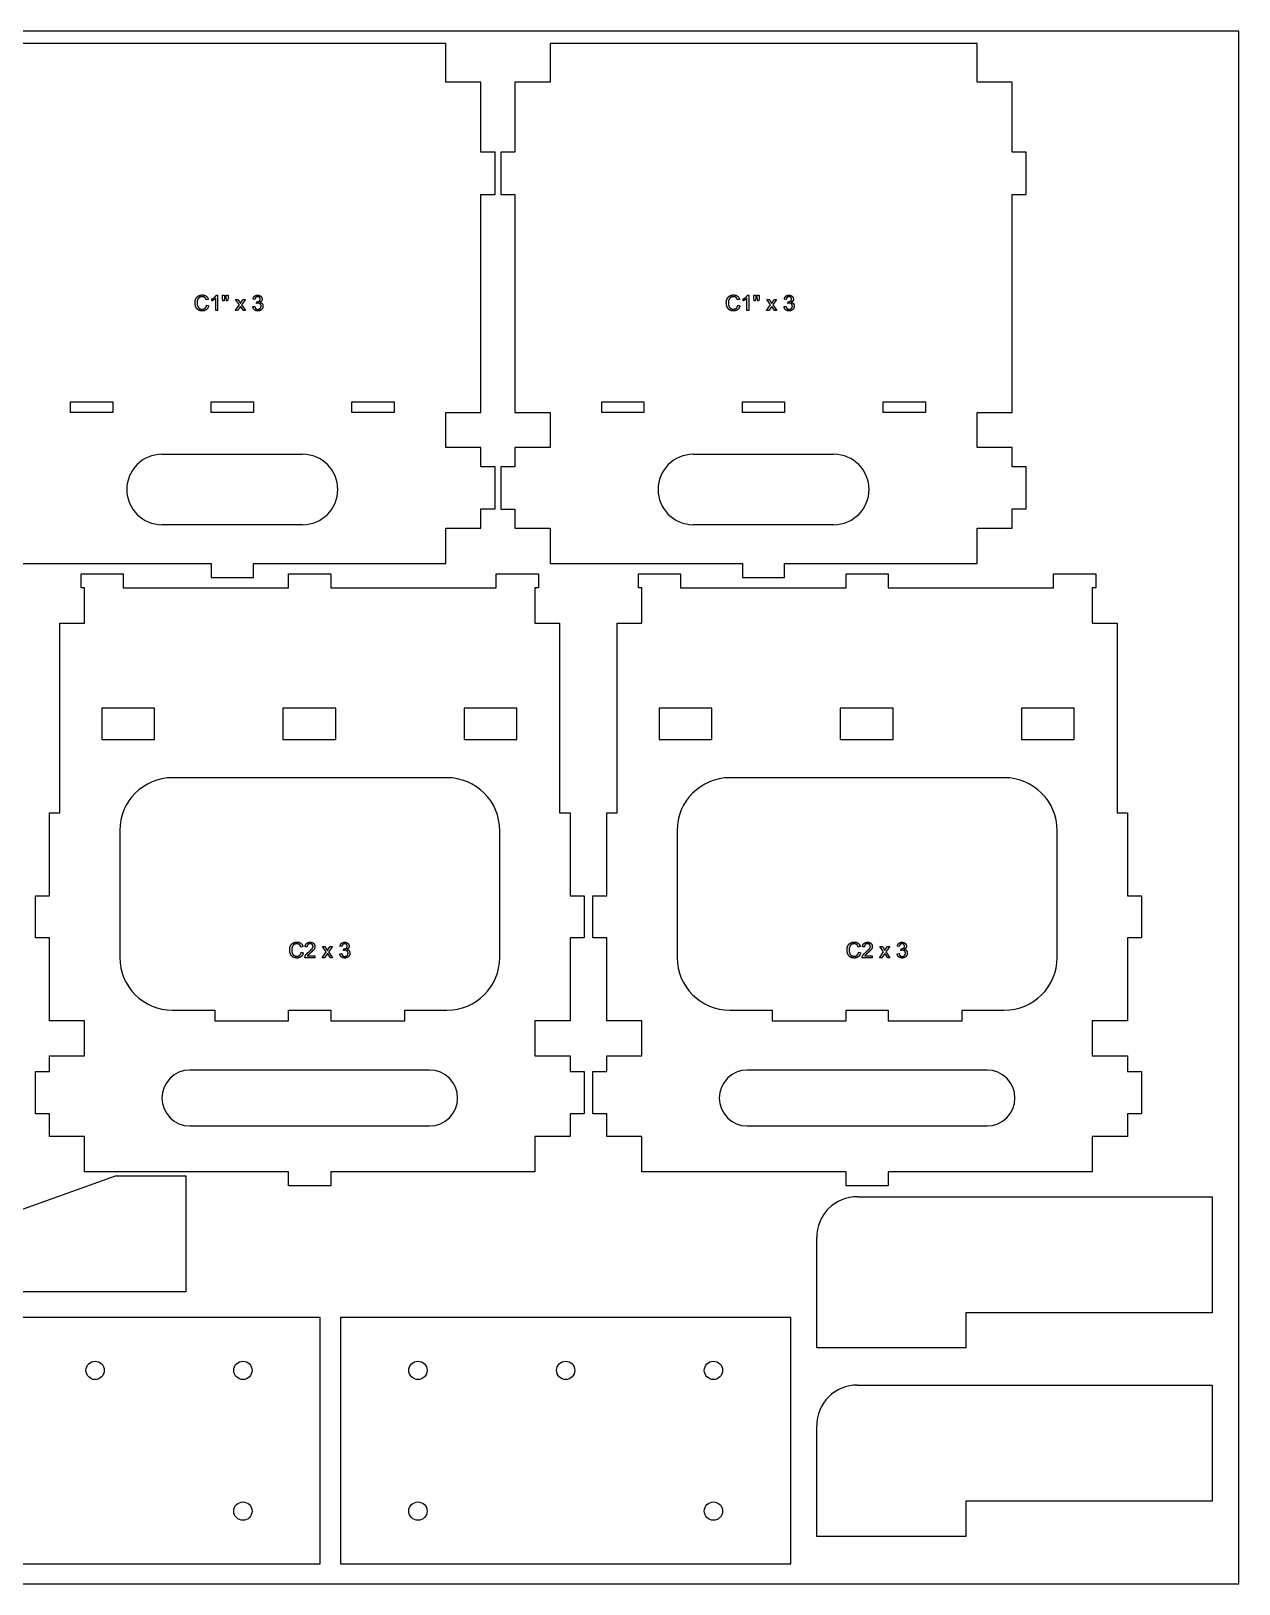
# Model space of a CAD drawing. Header units: millimetres. Extents: x -1421 to 1426, y -1337 to 584.
# Drawn here: x -987 to -521, y -671 to -71 of the extents above; entities that cross this region are included whole.
import ezdxf

# ---------------------------------------------------------------- set-up
doc = ezdxf.new("R2010")
doc.units = ezdxf.units.MM
doc.header["$MEASUREMENT"] = 0
doc.layers.add('Predeterminada', color=18, linetype='Continuous', true_color=0x000000)

msp = doc.modelspace()

# ---------------------------------------------------------------- linework, layer by layer
at = {"layer": 'Predeterminada'}
for p, q in [((-827.087, -75.649), (-992.045, -75.649)), ((-827.087, -90.6), (-827.087, -75.649)), ((-621.837, -75.649), (-786.795, -75.649)), ((-786.795, -75.649), (-786.795, -90.6)), ((-621.837, -90.6), (-621.837, -75.649)), ((-813.496, -90.6), (-827.087, -90.6)), ((-813.496, -117.717), (-813.496, -90.6)), ((-786.795, -90.6), (-800.386, -90.6)), ((-800.386, -90.6), (-800.386, -117.717)), ((-608.245, -90.6), (-621.837, -90.6)), ((-608.245, -117.717), (-608.245, -90.6)), ((-808.059, -117.717), (-813.496, -117.717)), ((-808.059, -134.027), (-808.059, -117.717)), ((-800.386, -117.717), (-805.823, -117.717)), ((-805.823, -117.717), (-805.823, -134.027)), ((-602.809, -117.717), (-608.245, -117.717)), ((-602.809, -134.027), (-602.809, -117.717)), ((-813.496, -218.246), (-813.496, -134.027)), ((-813.496, -134.027), (-808.059, -134.027)), ((-805.823, -134.027), (-800.386, -134.027)), ((-800.386, -134.027), (-800.386, -218.163)), ((-608.245, -218.246), (-608.245, -134.027)), ((-608.245, -134.027), (-602.809, -134.027)), ((-915.713, -172.9), (-915.247, -172.9)), ((-915.247, -172.9), (-915.247, -178.9)), ((-913.368, -173.922), (-913.368, -172.936)), ((-913.368, -172.936), (-912.573, -172.936)), ((-913.174, -175.068), (-913.368, -173.922)), ((-912.573, -173.922), (-912.747, -175.068)), ((-912.573, -172.936), (-912.573, -173.922)), ((-911.994, -173.922), (-911.994, -172.936)), ((-911.994, -172.936), (-911.199, -172.936)), ((-911.804, -175.068), (-911.994, -173.922)), ((-911.199, -173.922), (-911.386, -175.068)), ((-911.199, -172.936), (-911.199, -173.922)), ((-710.463, -172.9), (-709.997, -172.9)), ((-709.997, -172.9), (-709.997, -178.9)), ((-708.118, -173.922), (-708.118, -172.936)), ((-708.118, -172.936), (-707.322, -172.936)), ((-707.924, -175.068), (-708.118, -173.922)), ((-707.322, -173.922), (-707.497, -175.068)), ((-707.322, -172.936), (-707.322, -173.922)), ((-706.744, -173.922), (-706.744, -172.936)), ((-706.744, -172.936), (-705.949, -172.936)), ((-706.554, -175.068), (-706.744, -173.922)), ((-705.949, -173.922), (-706.135, -175.068)), ((-705.949, -172.936), (-705.949, -173.922)), ((-918.826, -174.573), (-919.621, -174.756)), ((-919.476, -176.807), (-918.681, -177.006)), ((-917.452, -175.109), (-917.452, -174.4)), ((-915.97, -178.9), (-915.97, -174.224)), ((-915.247, -178.9), (-915.97, -178.9)), ((-912.747, -175.068), (-913.174, -175.068)), ((-911.386, -175.068), (-911.804, -175.068)), ((-908.416, -178.9), (-906.844, -176.655)), ((-907.542, -178.9), (-908.416, -178.9)), ((-906.844, -176.655), (-908.308, -174.562)), ((-908.308, -174.562), (-907.437, -174.562)), ((-906.385, -177.247), (-907.542, -178.9)), ((-907.437, -174.562), (-906.708, -175.606)), ((-906.158, -177.573), (-906.385, -177.247)), ((-905.275, -178.9), (-906.158, -177.573)), ((-906.098, -175.588), (-905.38, -174.562)), ((-904.506, -174.562), (-905.972, -176.657)), ((-905.972, -176.657), (-904.404, -178.9)), ((-905.38, -174.562), (-904.506, -174.562)), ((-904.404, -178.9), (-905.275, -178.9)), ((-901.621, -177.345), (-900.898, -177.237)), ((-900.826, -174.562), (-901.549, -174.454)), ((-900.168, -176.08), (-900.084, -175.43)), ((-713.575, -174.573), (-714.371, -174.756)), ((-714.226, -176.807), (-713.431, -177.006)), ((-712.202, -175.109), (-712.202, -174.4)), ((-710.72, -178.9), (-710.72, -174.224)), ((-709.997, -178.9), (-710.72, -178.9)), ((-707.497, -175.068), (-707.924, -175.068)), ((-706.135, -175.068), (-706.554, -175.068)), ((-703.166, -178.9), (-701.594, -176.655)), ((-702.292, -178.9), (-703.166, -178.9)), ((-701.594, -176.655), (-703.057, -174.562)), ((-703.057, -174.562), (-702.187, -174.562)), ((-701.135, -177.247), (-702.292, -178.9)), ((-702.187, -174.562), (-701.457, -175.606)), ((-700.907, -177.573), (-701.135, -177.247)), ((-700.025, -178.9), (-700.907, -177.573)), ((-700.847, -175.588), (-700.13, -174.562)), ((-699.255, -174.562), (-700.722, -176.657)), ((-700.722, -176.657), (-699.154, -178.9)), ((-700.13, -174.562), (-699.255, -174.562)), ((-699.154, -178.9), (-700.025, -178.9)), ((-696.371, -177.345), (-695.648, -177.237)), ((-695.575, -174.562), (-696.298, -174.454)), ((-694.918, -176.08), (-694.834, -175.43)), ((-972.088, -214.169), (-955.778, -214.169)), ((-972.088, -218.246), (-972.088, -214.169)), ((-955.778, -214.169), (-955.778, -218.246)), ((-917.721, -214.169), (-901.411, -214.169)), ((-917.721, -218.246), (-917.721, -214.169)), ((-901.411, -214.169), (-901.411, -218.246)), ((-863.355, -214.169), (-847.045, -214.169)), ((-863.355, -218.246), (-863.355, -214.169)), ((-847.045, -214.169), (-847.045, -218.246)), ((-766.837, -214.169), (-750.527, -214.169)), ((-766.837, -218.246), (-766.837, -214.169)), ((-750.527, -214.169), (-750.527, -218.246)), ((-712.471, -214.169), (-696.161, -214.169)), ((-712.471, -218.246), (-712.471, -214.169)), ((-696.161, -214.169), (-696.161, -218.246)), ((-658.104, -214.169), (-641.794, -214.169)), ((-658.104, -218.246), (-658.104, -214.169)), ((-641.794, -214.169), (-641.794, -218.246)), ((-955.778, -218.246), (-972.088, -218.246)), ((-901.411, -218.246), (-917.721, -218.246)), ((-847.045, -218.246), (-863.355, -218.246)), ((-827.087, -231.838), (-827.087, -218.246)), ((-827.087, -218.246), (-813.496, -218.246)), ((-800.386, -218.163), (-800.386, -218.246)), ((-800.386, -218.246), (-786.795, -218.246)), ((-786.795, -218.246), (-786.795, -231.838)), ((-750.527, -218.246), (-766.837, -218.246)), ((-696.161, -218.246), (-712.471, -218.246)), ((-641.794, -218.246), (-658.104, -218.246)), ((-621.837, -231.838), (-621.837, -218.246)), ((-621.837, -218.246), (-608.245, -218.246)), ((-813.496, -231.838), (-827.087, -231.838)), ((-813.496, -239.239), (-813.496, -231.838)), ((-786.795, -231.838), (-800.386, -231.838)), ((-800.386, -231.838), (-800.386, -239.239)), ((-608.245, -231.838), (-621.837, -231.838)), ((-608.245, -239.239), (-608.245, -231.838)), ((-936.749, -234.407), (-882.383, -234.407)), ((-808.059, -239.239), (-813.496, -239.239)), ((-808.059, -255.507), (-808.059, -239.239)), ((-800.386, -239.239), (-805.823, -239.239)), ((-805.823, -239.239), (-805.823, -255.549)), ((-731.499, -234.407), (-677.133, -234.407)), ((-602.809, -239.239), (-608.245, -239.239)), ((-602.809, -255.507), (-602.809, -239.239)), ((-813.496, -262.949), (-813.496, -255.507)), ((-813.496, -255.507), (-808.059, -255.507)), ((-805.823, -255.549), (-800.386, -255.549)), ((-800.386, -255.549), (-800.386, -262.949)), ((-608.245, -262.949), (-608.245, -255.507)), ((-608.245, -255.507), (-602.809, -255.507)), ((-882.383, -261.59), (-936.749, -261.59)), ((-827.087, -276.541), (-827.087, -262.949)), ((-827.087, -262.949), (-813.496, -262.949)), ((-800.386, -262.949), (-786.795, -262.949)), ((-786.795, -262.949), (-786.795, -276.541)), ((-677.133, -261.59), (-731.499, -261.59)), ((-621.837, -276.541), (-621.837, -262.949)), ((-621.837, -262.949), (-608.245, -262.949)), ((-992.045, -276.541), (-917.721, -276.541)), ((-967.989, -285.964), (-967.989, -280.527)), ((-967.989, -280.527), (-951.679, -280.527, 0)), ((-951.679, -280.527, 0), (-951.679, -285.964, 0)), ((-917.721, -276.541), (-917.721, -281.978)), ((-917.721, -281.978), (-901.411, -281.978)), ((-901.411, -281.978), (-901.411, -276.541)), ((-901.411, -276.541), (-827.087, -276.541)), ((-887.799, -285.964, 0), (-887.799, -280.527, 0)), ((-887.799, -280.527, 0), (-871.489, -280.527)), ((-871.489, -280.527), (-871.489, -285.964, 0)), ((-807.608, -285.964, 0), (-807.608, -280.527)), ((-807.608, -280.527), (-791.298, -280.527, 0)), ((-791.298, -280.527, 0), (-791.298, -285.964, 0)), ((-786.795, -276.541), (-712.471, -276.541)), ((-752.652, -285.964), (-752.652, -280.527)), ((-752.652, -280.527), (-736.343, -280.527, 0)), ((-736.343, -280.527, 0), (-736.343, -285.964, 0)), ((-712.471, -276.541), (-712.471, -281.978)), ((-712.471, -281.978), (-696.161, -281.978)), ((-696.161, -281.978), (-696.161, -276.541)), ((-696.161, -276.541), (-621.837, -276.541)), ((-672.462, -285.964, 0), (-672.462, -280.527, 0)), ((-672.462, -280.527, 0), (-656.152, -280.527)), ((-656.152, -280.527), (-656.152, -285.964, 0)), ((-592.271, -285.964, 0), (-592.271, -280.527)), ((-592.271, -280.527), (-575.961, -280.527, 0)), ((-575.961, -280.527, 0), (-575.961, -285.964, 0)), ((-966.63, -285.964), (-967.989, -285.964)), ((-966.619, -299.586, 0), (-966.63, -285.964)), ((-951.679, -285.964, 0), (-887.799, -285.964, 0)), ((-871.489, -285.964, 0), (-807.608, -285.964, 0)), ((-792.658, -285.964), (-792.669, -299.586, 0)), ((-791.298, -285.964, 0), (-792.658, -285.964)), ((-751.293, -285.964), (-752.652, -285.964)), ((-751.282, -299.586, 0), (-751.293, -285.964)), ((-736.343, -285.964, 0), (-672.462, -285.964, 0)), ((-656.152, -285.964, 0), (-592.271, -285.964, 0)), ((-577.321, -285.964), (-577.332, -299.586, 0)), ((-575.961, -285.964, 0), (-577.321, -285.964)), ((-976.193, -372.942, 0), (-976.193, -299.586, 0)), ((-976.193, -299.586, 0), (-966.619, -299.586, 0)), ((-792.669, -299.586, 0), (-783.094, -299.586, 0)), ((-783.094, -299.586, 0), (-783.094, -372.942, 0)), ((-760.857, -372.942, 0), (-760.856, -299.586, 0)), ((-760.856, -299.586, 0), (-751.282, -299.586, 0)), ((-577.332, -299.586, 0), (-567.757, -299.586, 0)), ((-567.757, -299.586, 0), (-567.757, -372.942, 0)), ((-939.625, -332.428, 0), (-960.013, -332.428, 0)), ((-960.013, -332.428, 0), (-960.013, -344.66, 0)), ((-939.625, -344.66, 0), (-939.625, -332.428, 0)), ((-869.628, -332.428, 0), (-890.016, -332.428, 0)), ((-890.016, -332.428, 0), (-890.016, -344.66, 0)), ((-869.628, -344.66, 0), (-869.628, -332.428, 0)), ((-799.631, -332.428, 0), (-820.019, -332.428, 0)), ((-820.019, -332.428, 0), (-820.019, -344.66, 0)), ((-799.631, -344.66, 0), (-799.631, -332.428, 0)), ((-724.288, -332.428, 0), (-744.676, -332.428, 0)), ((-744.676, -332.428, 0), (-744.676, -344.66, 0)), ((-724.288, -344.66, 0), (-724.288, -332.428, 0)), ((-654.291, -332.428, 0), (-674.679, -332.428, 0)), ((-674.679, -332.428, 0), (-674.679, -344.66, 0)), ((-654.291, -344.66, 0), (-654.291, -332.428, 0)), ((-584.294, -332.428, 0), (-604.682, -332.428, 0)), ((-604.682, -332.428, 0), (-604.682, -344.66, 0)), ((-584.294, -344.66, 0), (-584.294, -332.428, 0)), ((-960.013, -344.66, 0), (-939.625, -344.66, 0)), ((-890.016, -344.66, 0), (-869.628, -344.66, 0)), ((-820.019, -344.66, 0), (-799.631, -344.66, 0)), ((-744.676, -344.66, 0), (-724.288, -344.66, 0)), ((-674.679, -344.66, 0), (-654.291, -344.66, 0)), ((-604.682, -344.66, 0), (-584.294, -344.66, 0)), ((-826.637, -359.358), (-932.651, -359.358)), ((-611.3, -359.358), (-717.314, -359.358)), ((-980.221, -404.945, 0), (-980.221, -372.942, 0)), ((-980.221, -372.942, 0), (-976.193, -372.942, 0)), ((-783.094, -372.942, 0), (-779.066, -372.942, 0)), ((-779.066, -372.942, 0), (-779.066, -404.945, 0)), ((-764.885, -404.945, 0), (-764.885, -372.942, 0)), ((-764.885, -372.942, 0), (-760.857, -372.942, 0)), ((-567.757, -372.942, 0), (-563.729, -372.942, 0)), ((-563.729, -372.942, 0), (-563.729, -404.945, 0)), ((-953.038, -379.746, 0), (-953.038, -428.825, 0)), ((-806.249, -428.825, 0), (-806.249, -379.746, 0)), ((-737.701, -379.746, 0), (-737.701, -428.825, 0)), ((-590.912, -428.825, 0), (-590.912, -379.746, 0)), ((-985.658, -421.255, 0), (-985.658, -404.945, 0)), ((-985.658, -404.945, 0), (-980.221, -404.945, 0)), ((-779.066, -404.945, 0), (-773.629, -404.945, 0)), ((-773.629, -404.945, 0), (-773.629, -421.255, 0)), ((-770.321, -421.255, 0), (-770.321, -404.945, 0)), ((-770.321, -404.945, 0), (-764.885, -404.945, 0)), ((-563.729, -404.945, 0), (-558.292, -404.945, 0)), ((-558.292, -404.945, 0), (-558.292, -421.255, 0)), ((-980.221, -421.255, 0), (-985.658, -421.255, 0)), ((-980.221, -453.29, 0), (-980.221, -421.255, 0)), ((-882.269, -424.596, 0), (-883.064, -424.779, 0)), ((-880.714, -424.766, 0), (-881.437, -424.657, 0)), ((-873.251, -426.677, 0), (-874.714, -424.585, 0)), ((-874.714, -424.585, 0), (-873.844, -424.585, 0)), ((-873.844, -424.585, 0), (-873.114, -425.629, 0)), ((-872.505, -425.611, 0), (-871.787, -424.585, 0)), ((-870.912, -424.585, 0), (-872.379, -426.68, 0)), ((-871.787, -424.585, 0), (-870.912, -424.585, 0)), ((-867.232, -424.585, 0), (-867.955, -424.477, 0)), ((-866.575, -426.103, 0), (-866.491, -425.452, 0)), ((-779.066, -421.255, 0), (-779.066, -453.29, 0)), ((-773.629, -421.255, 0), (-779.066, -421.255, 0)), ((-764.885, -421.255, 0), (-770.321, -421.255, 0)), ((-764.885, -453.29, 0), (-764.885, -421.255, 0)), ((-666.932, -424.596, 0), (-667.727, -424.779, 0)), ((-665.378, -424.766, 0), (-666.1, -424.657, 0)), ((-657.914, -426.677, 0), (-659.378, -424.585, 0)), ((-659.378, -424.585, 0), (-658.507, -424.585, 0)), ((-658.507, -424.585, 0), (-657.778, -425.629, 0)), ((-657.168, -425.611, 0), (-656.45, -424.585, 0)), ((-655.576, -424.585, 0), (-657.042, -426.68, 0)), ((-656.45, -424.585, 0), (-655.576, -424.585, 0)), ((-651.896, -424.585, 0), (-652.618, -424.477, 0)), ((-651.238, -426.103, 0), (-651.154, -425.452, 0)), ((-563.729, -421.255, 0), (-563.729, -453.29, 0)), ((-558.292, -421.255, 0), (-563.729, -421.255, 0)), ((-882.919, -426.829, 0), (-882.124, -427.029, 0)), ((-877.642, -428.922, 0), (-881.546, -428.922, 0)), ((-880.576, -428.199, 0), (-877.642, -428.199, 0)), ((-877.642, -428.199, 0), (-877.642, -428.922, 0)), ((-874.823, -428.922, 0), (-873.251, -426.677, 0)), ((-873.949, -428.922, 0), (-874.823, -428.922, 0)), ((-872.792, -427.27, 0), (-873.949, -428.922, 0)), ((-872.564, -427.596, 0), (-872.792, -427.27, 0)), ((-871.682, -428.922, 0), (-872.564, -427.596, 0)), ((-872.379, -426.68, 0), (-870.811, -428.922, 0)), ((-870.811, -428.922, 0), (-871.682, -428.922, 0)), ((-868.028, -427.368, 0), (-867.305, -427.26, 0)), ((-667.582, -426.829, 0), (-666.787, -427.029, 0)), ((-662.305, -428.922, 0), (-666.209, -428.922, 0)), ((-665.239, -428.199, 0), (-662.305, -428.199, 0)), ((-662.305, -428.199, 0), (-662.305, -428.922, 0)), ((-659.486, -428.922, 0), (-657.914, -426.677, 0)), ((-658.612, -428.922, 0), (-659.486, -428.922, 0)), ((-657.455, -427.27, 0), (-658.612, -428.922, 0)), ((-657.227, -427.596, 0), (-657.455, -427.27, 0)), ((-656.345, -428.922, 0), (-657.227, -427.596, 0)), ((-657.042, -426.68, 0), (-655.474, -428.922, 0)), ((-655.474, -428.922, 0), (-656.345, -428.922, 0)), ((-652.691, -427.368, 0), (-651.968, -427.26, 0)), ((-932.651, -449.213, 0), (-916.341, -449.213, 0)), ((-916.341, -449.213, 0), (-916.341, -453.29, 0)), ((-887.799, -453.29, 0), (-887.799, -449.213, 0)), ((-887.799, -449.213, 0), (-871.489, -449.213, 0)), ((-871.489, -449.213, 0), (-871.489, -453.29, 0)), ((-842.947, -453.29, 0), (-842.947, -449.213, 0)), ((-842.947, -449.213, 0), (-826.637, -449.213, 0)), ((-717.314, -449.213, 0), (-701.004, -449.213, 0)), ((-701.004, -449.213, 0), (-701.004, -453.29, 0)), ((-672.462, -453.29, 0), (-672.462, -449.213, 0)), ((-672.462, -449.213, 0), (-656.152, -449.213, 0)), ((-656.152, -449.213, 0), (-656.152, -453.29, 0)), ((-627.61, -453.29, 0), (-627.61, -449.213, 0)), ((-627.61, -449.213, 0), (-611.3, -449.213, 0)), ((-966.63, -453.29, 0), (-980.221, -453.29, 0)), ((-966.63, -466.882, 0), (-966.63, -453.29, 0)), ((-916.341, -453.29, 0), (-887.799, -453.29, 0)), ((-871.489, -453.29, 0), (-842.947, -453.29, 0)), ((-779.066, -453.29, 0), (-792.658, -453.29, 0)), ((-792.658, -453.29, 0), (-792.658, -466.882, 0)), ((-751.293, -453.29, 0), (-764.885, -453.29, 0)), ((-751.293, -466.882, 0), (-751.293, -453.29, 0)), ((-701.004, -453.29, 0), (-672.462, -453.29, 0)), ((-656.152, -453.29, 0), (-627.61, -453.29, 0)), ((-563.729, -453.29, 0), (-577.321, -453.29, 0)), ((-577.321, -453.29, 0), (-577.321, -466.882, 0)), ((-980.222, -472.917, 0), (-980.222, -466.882, 0)), ((-980.222, -466.882, 0), (-966.63, -466.882, 0)), ((-792.658, -466.882, 0), (-779.066, -466.882, 0)), ((-779.066, -466.882, 0), (-779.066, -472.917, 0)), ((-764.885, -472.917, 0), (-764.885, -466.882, 0)), ((-764.885, -466.882, 0), (-751.293, -466.882, 0)), ((-577.321, -466.882, 0), (-563.729, -466.882, 0)), ((-563.729, -466.882, 0), (-563.729, -472.917, 0)), ((-985.658, -489.227, 0), (-985.658, -472.917, 0)), ((-985.658, -472.917, 0), (-980.222, -472.917, 0)), ((-833.324, -472.319, 0), (-925.964, -472.319, 0)), ((-779.066, -472.917, 0), (-773.629, -472.917, 0)), ((-773.629, -472.917, 0), (-773.629, -489.227, 0)), ((-770.321, -489.227, 0), (-770.321, -472.917, 0)), ((-770.321, -472.917, 0), (-764.885, -472.917, 0)), ((-617.987, -472.319, 0), (-710.627, -472.319, 0)), ((-563.729, -472.917, 0), (-558.292, -472.917, 0)), ((-558.292, -472.917, 0), (-558.292, -489.227, 0)), ((-980.222, -489.227, 0), (-985.658, -489.227, 0)), ((-980.222, -497.993, 0), (-980.222, -489.227, 0)), ((-773.629, -489.227, 0), (-779.066, -489.227, 0)), ((-779.066, -489.227, 0), (-779.066, -497.993, 0)), ((-764.885, -489.227, 0), (-770.321, -489.227, 0)), ((-764.885, -497.993, 0), (-764.885, -489.227, 0)), ((-558.292, -489.227, 0), (-563.729, -489.227, 0)), ((-563.729, -489.227, 0), (-563.729, -497.993, 0)), ((-966.63, -497.993, 0), (-980.222, -497.993, 0)), ((-966.63, -511.585, 0), (-966.63, -497.993, 0)), ((-925.964, -493.916, 0), (-833.324, -493.916, 0)), ((-779.066, -497.993, 0), (-792.658, -497.993, 0)), ((-792.658, -497.993, 0), (-792.658, -511.585, 0)), ((-751.293, -497.993, 0), (-764.885, -497.993, 0)), ((-751.293, -511.585, 0), (-751.293, -497.993, 0)), ((-710.627, -493.916, 0), (-617.987, -493.916, 0)), ((-563.729, -497.993, 0), (-577.321, -497.993, 0)), ((-577.321, -497.993, 0), (-577.321, -511.585, 0)), ((-1009.228, -532.784), (-954.752, -513.172)), ((-887.799, -511.585, 0), (-966.63, -511.585, 0)), ((-954.752, -513.172), (-927.568, -513.172)), ((-927.568, -513.172), (-927.568, -558.025)), ((-887.799, -517.021, 0), (-887.799, -511.585, 0)), ((-792.658, -511.585, 0), (-871.489, -511.585, 0)), ((-871.489, -511.585, 0), (-871.489, -517.021, 0)), ((-672.462, -511.585, 0), (-751.293, -511.585, 0)), ((-672.462, -517.021, 0), (-672.462, -511.585, 0)), ((-577.321, -511.585, 0), (-656.152, -511.585, 0)), ((-656.152, -511.585, 0), (-656.152, -517.021, 0)), ((-871.489, -517.021, 0), (-887.799, -517.021, 0)), ((-656.152, -517.021, 0), (-672.462, -517.021, 0)), ((-668.051, -521.256), (-530.971, -521.256)), ((-530.971, -521.256), (-530.971, -566.108)), ((-683.778, -579.7), (-683.778, -536.982)), ((-927.568, -558.025), (-1022.71, -558.025)), ((-875.568, -567.974), (-1049.541, -567.974)), ((-875.568, -663.116), (-875.568, -567.974)), ((-693.77, -567.974), (-867.743, -567.974)), ((-867.743, -567.974), (-867.743, -663.116)), ((-693.77, -663.116), (-693.77, -567.974)), ((-530.971, -566.108), (-626.113, -566.108)), ((-626.113, -566.108), (-626.113, -579.7)), ((-626.113, -579.7), (-683.778, -579.7)), ((-668.051, -594.033), (-530.971, -594.033)), ((-530.971, -594.033), (-530.971, -638.886)), ((-683.778, -652.477), (-683.778, -609.76)), ((-530.971, -638.886), (-626.113, -638.886)), ((-626.113, -638.886), (-626.113, -652.477)), ((-626.113, -652.477), (-683.778, -652.477)), ((-1049.541, -663.116), (-875.568, -663.116)), ((-867.743, -663.116), (-693.77, -663.116))]:
    msp.add_line(p, q, dxfattribs=at)
msp.add_lwpolyline([(-1420.653, -670.87), (-520.653, -670.87), (-520.653, -70.87), (-1420.653, -70.87), (-1420.653, -670.87)], dxfattribs=at)
for centre in [(-962.554, -588.362), (-905.469, -588.362), (-837.842, -588.362), (-780.757, -588.362), (-723.672, -588.362), (-905.469, -642.728), (-837.842, -642.728), (-723.672, -642.728)]:
    msp.add_circle(centre, 3.534, dxfattribs=at)
for centre, radius, start, end in [((-936.749, -247.998), 13.592, 90, 180), ((-882.383, -247.998), 13.592, 0, 90), ((-731.499, -247.998), 13.592, 90, 180), ((-677.133, -247.998), 13.592, 0, 90), ((-936.749, -247.998), 13.592, 180, 270), ((-882.383, -247.998), 13.592, 270, 0), ((-731.499, -247.998), 13.592, 180, 270), ((-677.133, -247.998), 13.592, 270, 0), ((-932.651, -428.825, 0), 20.387, 180, 270), ((-826.637, -428.825, 0), 20.387, 270, 0), ((-717.314, -428.825, 0), 20.387, 180, 270), ((-611.3, -428.825, 0), 20.387, 270, 0), ((-925.964, -483.117, 0), 10.799, 90, 180), ((-833.324, -483.117, 0), 10.799, 360, 90), ((-710.627, -483.117, 0), 10.799, 90, 180), ((-617.987, -483.117, 0), 10.799, 360, 90), ((-925.964, -483.117, 0), 10.799, 180, 270), ((-833.324, -483.117, 0), 10.799, 270, 360), ((-710.627, -483.117, 0), 10.799, 180, 270), ((-617.987, -483.117, 0), 10.799, 270, 360), ((-668.051, -536.982), 15.726, 90.000355, 180.000355), ((-668.051, -609.76), 15.726, 90.000355, 180.000355)]:
    msp.add_arc(centre, radius, start, end, dxfattribs=at)
at = {"layer": 'Predeterminada', "extrusion": (0, 2.1804e-09, 1)}
for centre in [(-932.651, -379.746, 0), (-717.314, -379.746, 0)]:
    msp.add_arc(centre, 20.387, 90, 180, dxfattribs=at)
at = {"layer": 'Predeterminada', "extrusion": (-2.18036e-09, 0, 1)}
for centre in [(-826.637, -379.746, 0), (-611.3, -379.746, 0)]:
    msp.add_arc(centre, 20.387, 0, 90, dxfattribs=at)
at = {"layer": 'Predeterminada'}
for points in [[(-923.605, -174.244), (-923.252, -173.549), (-922.599, -173.188)], [(-922.336, -173.843), (-922.793, -174.172), (-922.978, -174.726)], [(-922.599, -173.188), (-921.947, -172.827), (-921.164, -172.827)], [(-921.199, -173.514), (-921.879, -173.514), (-922.336, -173.843)], [(-920.216, -173.81), (-920.607, -173.514), (-921.199, -173.514)], [(-921.164, -172.827), (-920.276, -172.827), (-919.67, -173.285)], [(-919.621, -174.756), (-919.826, -174.107), (-920.216, -173.81)], [(-919.67, -173.285), (-919.064, -173.743), (-918.826, -174.573)], [(-917.452, -174.4), (-916.833, -174.11), (-916.369, -173.699)], [(-916.369, -173.699), (-915.906, -173.287), (-915.713, -172.9)], [(-901.549, -174.454), (-901.416, -173.713), (-900.944, -173.306)], [(-900.944, -173.306), (-900.473, -172.9), (-899.771, -172.9)], [(-900.459, -173.776), (-900.744, -174.038), (-900.826, -174.562)], [(-899.745, -173.514), (-900.173, -173.514), (-900.459, -173.776)], [(-899.771, -172.9), (-899.288, -172.9), (-898.881, -173.11)], [(-899.039, -173.778), (-899.312, -173.514), (-899.745, -173.514)], [(-898.766, -174.444), (-898.766, -174.041), (-899.039, -173.778)], [(-898.881, -173.11), (-898.474, -173.32), (-898.258, -173.684)], [(-898.258, -173.684), (-898.043, -174.047), (-898.043, -174.455)], [(-718.355, -174.244), (-718.001, -173.549), (-717.349, -173.188)], [(-717.085, -173.843), (-717.542, -174.172), (-717.728, -174.726)], [(-717.349, -173.188), (-716.697, -172.827), (-715.914, -172.827)], [(-715.949, -173.514), (-716.629, -173.514), (-717.085, -173.843)], [(-714.966, -173.81), (-715.357, -173.514), (-715.949, -173.514)], [(-715.914, -172.827), (-715.025, -172.827), (-714.42, -173.285)], [(-714.371, -174.756), (-714.576, -174.107), (-714.966, -173.81)], [(-714.42, -173.285), (-713.814, -173.743), (-713.575, -174.573)], [(-712.202, -174.4), (-711.582, -174.11), (-711.119, -173.699)], [(-711.119, -173.699), (-710.656, -173.287), (-710.463, -172.9)], [(-696.298, -174.454), (-696.166, -173.713), (-695.694, -173.306)], [(-695.694, -173.306), (-695.222, -172.9), (-694.521, -172.9)], [(-695.208, -173.776), (-695.494, -174.038), (-695.575, -174.562)], [(-694.495, -173.514), (-694.923, -173.514), (-695.208, -173.776)], [(-694.521, -172.9), (-694.038, -172.9), (-693.631, -173.11)], [(-693.789, -173.778), (-694.062, -173.514), (-694.495, -173.514)], [(-693.515, -174.444), (-693.515, -174.041), (-693.789, -173.778)], [(-693.631, -173.11), (-693.224, -173.32), (-693.008, -173.684)], [(-693.008, -173.684), (-692.792, -174.047), (-692.792, -174.455)], [(-923.958, -175.873), (-923.958, -174.939), (-923.605, -174.244)], [(-923.643, -177.475), (-923.958, -176.729), (-923.958, -175.873)], [(-922.722, -178.615), (-923.327, -178.221), (-923.643, -177.475)], [(-922.978, -174.726), (-923.163, -175.28), (-923.163, -175.869)], [(-923.163, -175.869), (-923.163, -176.628), (-922.94, -177.195)], [(-922.94, -177.195), (-922.718, -177.761), (-922.248, -178.041)], [(-921.153, -179.008), (-922.118, -179.008), (-922.722, -178.615)], [(-922.248, -178.041), (-921.778, -178.321), (-921.23, -178.321)], [(-921.23, -178.321), (-920.564, -178.321), (-920.102, -177.939)], [(-919.575, -178.495), (-920.22, -179.008), (-921.153, -179.008)], [(-920.102, -177.939), (-919.64, -177.558), (-919.476, -176.807)], [(-918.681, -177.006), (-918.93, -177.982), (-919.575, -178.495)], [(-916.672, -174.73), (-917.107, -174.982), (-917.452, -175.109)], [(-915.97, -174.224), (-916.238, -174.477), (-916.672, -174.73)], [(-906.708, -175.606), (-906.541, -175.908), (-906.432, -176.064)], [(-906.432, -176.064), (-906.244, -175.797), (-906.098, -175.588)], [(-901.029, -178.545), (-901.548, -178.082), (-901.621, -177.345)], [(-899.726, -179.008), (-900.511, -179.008), (-901.029, -178.545)], [(-900.898, -177.237), (-900.769, -177.851), (-900.467, -178.122)], [(-900.467, -178.122), (-900.165, -178.393), (-899.7, -178.393)], [(-899.638, -175.999), (-899.85, -175.999), (-900.168, -176.08)], [(-900.084, -175.43), (-900.009, -175.438), (-899.965, -175.438)], [(-899.965, -175.438), (-899.504, -175.438), (-899.135, -175.194)], [(-898.287, -178.464), (-898.856, -179.008), (-899.726, -179.008)], [(-899.7, -178.393), (-899.152, -178.393), (-898.796, -178.037)], [(-898.778, -176.325), (-899.116, -175.999), (-899.638, -175.999)], [(-899.135, -175.194), (-898.766, -174.951), (-898.766, -174.444)], [(-898.25, -175.162), (-898.457, -175.48), (-898.863, -175.669)], [(-898.863, -175.669), (-898.335, -175.791), (-898.026, -176.175)], [(-898.796, -178.037), (-898.44, -177.68), (-898.44, -177.154)], [(-898.44, -177.154), (-898.44, -176.651), (-898.778, -176.325)], [(-897.717, -177.139), (-897.717, -177.921), (-898.287, -178.464)], [(-898.043, -174.455), (-898.043, -174.843), (-898.25, -175.162)], [(-898.026, -176.175), (-897.717, -176.56), (-897.717, -177.139)], [(-718.708, -175.873), (-718.708, -174.939), (-718.355, -174.244)], [(-718.392, -177.475), (-718.708, -176.729), (-718.708, -175.873)], [(-717.472, -178.615), (-718.077, -178.221), (-718.392, -177.475)], [(-717.728, -174.726), (-717.913, -175.28), (-717.913, -175.869)], [(-717.913, -175.869), (-717.913, -176.628), (-717.69, -177.195)], [(-717.69, -177.195), (-717.467, -177.761), (-716.997, -178.041)], [(-715.902, -179.008), (-716.867, -179.008), (-717.472, -178.615)], [(-716.997, -178.041), (-716.527, -178.321), (-715.98, -178.321)], [(-715.98, -178.321), (-715.313, -178.321), (-714.851, -177.939)], [(-714.325, -178.495), (-714.97, -179.008), (-715.902, -179.008)], [(-714.851, -177.939), (-714.389, -177.558), (-714.226, -176.807)], [(-713.431, -177.006), (-713.679, -177.982), (-714.325, -178.495)], [(-711.422, -174.73), (-711.856, -174.982), (-712.202, -175.109)], [(-710.72, -174.224), (-710.988, -174.477), (-711.422, -174.73)], [(-701.457, -175.606), (-701.29, -175.908), (-701.181, -176.064)], [(-701.181, -176.064), (-700.994, -175.797), (-700.847, -175.588)], [(-695.779, -178.545), (-696.297, -178.082), (-696.371, -177.345)], [(-694.476, -179.008), (-695.26, -179.008), (-695.779, -178.545)], [(-695.648, -177.237), (-695.518, -177.851), (-695.217, -178.122)], [(-695.217, -178.122), (-694.915, -178.393), (-694.45, -178.393)], [(-694.387, -175.999), (-694.6, -175.999), (-694.918, -176.08)], [(-694.834, -175.43), (-694.759, -175.438), (-694.715, -175.438)], [(-694.715, -175.438), (-694.253, -175.438), (-693.884, -175.194)], [(-693.036, -178.464), (-693.606, -179.008), (-694.476, -179.008)], [(-694.45, -178.393), (-693.902, -178.393), (-693.546, -178.037)], [(-693.528, -176.325), (-693.866, -175.999), (-694.387, -175.999)], [(-693.884, -175.194), (-693.515, -174.951), (-693.515, -174.444)], [(-692.999, -175.162), (-693.206, -175.48), (-693.612, -175.669)], [(-693.612, -175.669), (-693.085, -175.791), (-692.776, -176.175)], [(-693.546, -178.037), (-693.19, -177.68), (-693.19, -177.154)], [(-693.19, -177.154), (-693.19, -176.651), (-693.528, -176.325)], [(-692.467, -177.139), (-692.467, -177.921), (-693.036, -178.464)], [(-692.792, -174.455), (-692.792, -174.843), (-692.999, -175.162)], [(-692.776, -176.175), (-692.467, -176.56), (-692.467, -177.139)], [(-887.401, -425.896, 0), (-887.401, -424.962, 0), (-887.048, -424.267, 0)], [(-887.085, -427.498, 0), (-887.401, -426.752, 0), (-887.401, -425.896, 0)], [(-887.048, -424.267, 0), (-886.695, -423.572, 0), (-886.042, -423.211, 0)], [(-886.421, -424.749, 0), (-886.606, -425.303, 0), (-886.606, -425.892, 0)], [(-886.606, -425.892, 0), (-886.606, -426.651, 0), (-886.383, -427.217, 0)], [(-885.779, -423.866, 0), (-886.235, -424.195, 0), (-886.421, -424.749, 0)], [(-886.042, -423.211, 0), (-885.39, -422.85, 0), (-884.607, -422.85, 0)], [(-884.642, -423.537, 0), (-885.322, -423.537, 0), (-885.779, -423.866, 0)], [(-883.659, -423.833, 0), (-884.05, -423.537, 0), (-884.642, -423.537, 0)], [(-884.607, -422.85, 0), (-883.718, -422.85, 0), (-883.113, -423.308, 0)], [(-883.064, -424.779, 0), (-883.269, -424.13, 0), (-883.659, -423.833, 0)], [(-883.113, -423.308, 0), (-882.507, -423.766, 0), (-882.269, -424.596, 0)], [(-881.437, -424.657, 0), (-881.36, -423.81, 0), (-880.856, -423.366, 0)], [(-880.856, -423.366, 0), (-880.351, -422.922, 0), (-879.501, -422.922, 0)], [(-880.385, -423.863, 0), (-880.71, -424.189, 0), (-880.714, -424.766, 0)], [(-879.517, -423.537, 0), (-880.059, -423.537, 0), (-880.385, -423.863, 0)], [(-880.059, -426.701, 0), (-879.104, -425.881, 0), (-878.734, -425.424, 0)], [(-878.684, -423.83, 0), (-879.004, -423.537, 0), (-879.517, -423.537, 0)], [(-879.501, -422.922, 0), (-878.643, -422.922, 0), (-878.142, -423.398, 0)], [(-878.734, -425.424, 0), (-878.365, -424.967, 0), (-878.365, -424.551, 0)], [(-878.365, -424.551, 0), (-878.365, -424.124, 0), (-878.684, -423.83, 0)], [(-877.788, -425.281, 0), (-877.935, -425.626, 0), (-878.274, -426.009, 0)], [(-878.142, -423.398, 0), (-877.642, -423.874, 0), (-877.642, -424.578, 0)], [(-877.642, -424.578, 0), (-877.642, -424.935, 0), (-877.788, -425.281, 0)], [(-873.114, -425.629, 0), (-872.947, -425.931, 0), (-872.838, -426.087, 0)], [(-872.838, -426.087, 0), (-872.651, -425.82, 0), (-872.505, -425.611, 0)], [(-867.955, -424.477, 0), (-867.823, -423.736, 0), (-867.351, -423.329, 0)], [(-867.351, -423.329, 0), (-866.88, -422.922, 0), (-866.178, -422.922, 0)], [(-866.865, -423.799, 0), (-867.151, -424.061, 0), (-867.232, -424.585, 0)], [(-866.152, -423.537, 0), (-866.58, -423.537, 0), (-866.865, -423.799, 0)], [(-866.491, -425.452, 0), (-866.416, -425.461, 0), (-866.372, -425.461, 0)], [(-866.372, -425.461, 0), (-865.91, -425.461, 0), (-865.541, -425.217, 0)], [(-866.178, -422.922, 0), (-865.695, -422.922, 0), (-865.288, -423.133, 0)], [(-865.446, -423.801, 0), (-865.719, -423.537, 0), (-866.152, -423.537, 0)], [(-865.541, -425.217, 0), (-865.172, -424.974, 0), (-865.172, -424.466, 0)], [(-865.172, -424.466, 0), (-865.172, -424.064, 0), (-865.446, -423.801, 0)], [(-865.288, -423.133, 0), (-864.881, -423.343, 0), (-864.665, -423.707, 0)], [(-864.656, -425.185, 0), (-864.863, -425.503, 0), (-865.269, -425.691, 0)], [(-865.269, -425.691, 0), (-864.742, -425.813, 0), (-864.433, -426.198, 0)], [(-864.665, -423.707, 0), (-864.449, -424.07, 0), (-864.449, -424.478, 0)], [(-864.449, -424.478, 0), (-864.449, -424.866, 0), (-864.656, -425.185, 0)], [(-672.064, -425.896, 0), (-672.064, -424.962, 0), (-671.711, -424.267, 0)], [(-671.749, -427.498, 0), (-672.064, -426.752, 0), (-672.064, -425.896, 0)], [(-671.711, -424.267, 0), (-671.358, -423.572, 0), (-670.705, -423.211, 0)], [(-671.084, -424.749, 0), (-671.269, -425.303, 0), (-671.269, -425.892, 0)], [(-671.269, -425.892, 0), (-671.269, -426.651, 0), (-671.046, -427.217, 0)], [(-670.442, -423.866, 0), (-670.899, -424.195, 0), (-671.084, -424.749, 0)], [(-670.705, -423.211, 0), (-670.053, -422.85, 0), (-669.27, -422.85, 0)], [(-669.305, -423.537, 0), (-669.985, -423.537, 0), (-670.442, -423.866, 0)], [(-668.322, -423.833, 0), (-668.713, -423.537, 0), (-669.305, -423.537, 0)], [(-669.27, -422.85, 0), (-668.381, -422.85, 0), (-667.776, -423.308, 0)], [(-667.727, -424.779, 0), (-667.932, -424.13, 0), (-668.322, -423.833, 0)], [(-667.776, -423.308, 0), (-667.17, -423.766, 0), (-666.932, -424.596, 0)], [(-666.1, -424.657, 0), (-666.023, -423.81, 0), (-665.519, -423.366, 0)], [(-665.519, -423.366, 0), (-665.014, -422.922, 0), (-664.164, -422.922, 0)], [(-665.048, -423.863, 0), (-665.374, -424.189, 0), (-665.378, -424.766, 0)], [(-664.18, -423.537, 0), (-664.722, -423.537, 0), (-665.048, -423.863, 0)], [(-664.722, -426.701, 0), (-663.767, -425.881, 0), (-663.397, -425.424, 0)], [(-663.347, -423.83, 0), (-663.667, -423.537, 0), (-664.18, -423.537, 0)], [(-664.164, -422.922, 0), (-663.306, -422.922, 0), (-662.806, -423.398, 0)], [(-663.397, -425.424, 0), (-663.028, -424.967, 0), (-663.028, -424.551, 0)], [(-663.028, -424.551, 0), (-663.028, -424.124, 0), (-663.347, -423.83, 0)], [(-662.451, -425.281, 0), (-662.598, -425.626, 0), (-662.937, -426.009, 0)], [(-662.806, -423.398, 0), (-662.305, -423.874, 0), (-662.305, -424.578, 0)], [(-662.305, -424.578, 0), (-662.305, -424.935, 0), (-662.451, -425.281, 0)], [(-657.778, -425.629, 0), (-657.61, -425.931, 0), (-657.501, -426.087, 0)], [(-657.501, -426.087, 0), (-657.314, -425.82, 0), (-657.168, -425.611, 0)], [(-652.618, -424.477, 0), (-652.486, -423.736, 0), (-652.014, -423.329, 0)], [(-652.014, -423.329, 0), (-651.543, -422.922, 0), (-650.841, -422.922, 0)], [(-651.528, -423.799, 0), (-651.814, -424.061, 0), (-651.896, -424.585, 0)], [(-650.815, -423.537, 0), (-651.243, -423.537, 0), (-651.528, -423.799, 0)], [(-651.154, -425.452, 0), (-651.079, -425.461, 0), (-651.035, -425.461, 0)], [(-651.035, -425.461, 0), (-650.573, -425.461, 0), (-650.204, -425.217, 0)], [(-650.841, -422.922, 0), (-650.358, -422.922, 0), (-649.951, -423.133, 0)], [(-650.109, -423.801, 0), (-650.382, -423.537, 0), (-650.815, -423.537, 0)], [(-650.204, -425.217, 0), (-649.835, -424.974, 0), (-649.835, -424.466, 0)], [(-649.835, -424.466, 0), (-649.835, -424.064, 0), (-650.109, -423.801, 0)], [(-649.951, -423.133, 0), (-649.544, -423.343, 0), (-649.328, -423.707, 0)], [(-649.319, -425.185, 0), (-649.526, -425.503, 0), (-649.932, -425.691, 0)], [(-649.932, -425.691, 0), (-649.405, -425.813, 0), (-649.096, -426.198, 0)], [(-649.328, -423.707, 0), (-649.112, -424.07, 0), (-649.112, -424.478, 0)], [(-649.112, -424.478, 0), (-649.112, -424.866, 0), (-649.319, -425.185, 0)], [(-886.165, -428.637, 0), (-886.77, -428.244, 0), (-887.085, -427.498, 0)], [(-886.383, -427.217, 0), (-886.16, -427.784, 0), (-885.69, -428.064, 0)], [(-884.595, -429.031, 0), (-885.561, -429.031, 0), (-886.165, -428.637, 0)], [(-885.69, -428.064, 0), (-885.221, -428.344, 0), (-884.673, -428.344, 0)], [(-884.673, -428.344, 0), (-884.006, -428.344, 0), (-883.544, -427.962, 0)], [(-883.018, -428.518, 0), (-883.663, -429.031, 0), (-884.595, -429.031, 0)], [(-883.544, -427.962, 0), (-883.082, -427.58, 0), (-882.919, -426.829, 0)], [(-882.124, -427.029, 0), (-882.373, -428.005, 0), (-883.018, -428.518, 0)], [(-881.546, -428.922, 0), (-881.554, -428.654, 0), (-881.463, -428.406, 0)], [(-881.463, -428.406, 0), (-881.317, -427.997, 0), (-880.996, -427.605, 0)], [(-880.996, -427.605, 0), (-880.675, -427.213, 0), (-880.059, -426.701, 0)], [(-880.241, -427.804, 0), (-880.444, -428.001, 0), (-880.576, -428.199, 0)], [(-879.386, -427.056, 0), (-880.038, -427.608, 0), (-880.241, -427.804, 0)], [(-878.274, -426.009, 0), (-878.613, -426.391, 0), (-879.386, -427.056, 0)], [(-867.436, -428.568, 0), (-867.954, -428.105, 0), (-868.028, -427.368, 0)], [(-866.133, -429.031, 0), (-866.917, -429.031, 0), (-867.436, -428.568, 0)], [(-867.305, -427.26, 0), (-867.175, -427.874, 0), (-866.874, -428.145, 0)], [(-866.874, -428.145, 0), (-866.572, -428.416, 0), (-866.107, -428.416, 0)], [(-866.044, -426.022, 0), (-866.257, -426.022, 0), (-866.575, -426.103, 0)], [(-864.693, -428.487, 0), (-865.263, -429.031, 0), (-866.133, -429.031, 0)], [(-866.107, -428.416, 0), (-865.559, -428.416, 0), (-865.203, -428.06, 0)], [(-865.185, -426.348, 0), (-865.523, -426.022, 0), (-866.044, -426.022, 0)], [(-865.203, -428.06, 0), (-864.847, -427.703, 0), (-864.847, -427.177, 0)], [(-864.847, -427.177, 0), (-864.847, -426.674, 0), (-865.185, -426.348, 0)], [(-864.124, -427.161, 0), (-864.124, -427.944, 0), (-864.693, -428.487, 0)], [(-864.433, -426.198, 0), (-864.124, -426.583, 0), (-864.124, -427.161, 0)], [(-670.828, -428.637, 0), (-671.433, -428.244, 0), (-671.749, -427.498, 0)], [(-671.046, -427.217, 0), (-670.823, -427.784, 0), (-670.354, -428.064, 0)], [(-669.259, -429.031, 0), (-670.224, -429.031, 0), (-670.828, -428.637, 0)], [(-670.354, -428.064, 0), (-669.884, -428.344, 0), (-669.336, -428.344, 0)], [(-669.336, -428.344, 0), (-668.669, -428.344, 0), (-668.208, -427.962, 0)], [(-667.681, -428.518, 0), (-668.326, -429.031, 0), (-669.259, -429.031, 0)], [(-668.208, -427.962, 0), (-667.746, -427.58, 0), (-667.582, -426.829, 0)], [(-666.787, -427.029, 0), (-667.036, -428.005, 0), (-667.681, -428.518, 0)], [(-666.209, -428.922, 0), (-666.217, -428.654, 0), (-666.126, -428.406, 0)], [(-666.126, -428.406, 0), (-665.98, -427.997, 0), (-665.659, -427.605, 0)], [(-665.659, -427.605, 0), (-665.338, -427.213, 0), (-664.722, -426.701, 0)], [(-664.904, -427.804, 0), (-665.107, -428.001, 0), (-665.239, -428.199, 0)], [(-664.049, -427.056, 0), (-664.701, -427.608, 0), (-664.904, -427.804, 0)], [(-662.937, -426.009, 0), (-663.276, -426.391, 0), (-664.049, -427.056, 0)], [(-652.099, -428.568, 0), (-652.617, -428.105, 0), (-652.691, -427.368, 0)], [(-650.796, -429.031, 0), (-651.58, -429.031, 0), (-652.099, -428.568, 0)], [(-651.968, -427.26, 0), (-651.839, -427.874, 0), (-651.537, -428.145, 0)], [(-651.537, -428.145, 0), (-651.235, -428.416, 0), (-650.77, -428.416, 0)], [(-650.707, -426.022, 0), (-650.92, -426.022, 0), (-651.238, -426.103, 0)], [(-649.356, -428.487, 0), (-649.926, -429.031, 0), (-650.796, -429.031, 0)], [(-650.77, -428.416, 0), (-650.222, -428.416, 0), (-649.866, -428.06, 0)], [(-649.848, -426.348, 0), (-650.186, -426.022, 0), (-650.707, -426.022, 0)], [(-649.866, -428.06, 0), (-649.51, -427.703, 0), (-649.51, -427.177, 0)], [(-649.51, -427.177, 0), (-649.51, -426.674, 0), (-649.848, -426.348, 0)], [(-648.787, -427.161, 0), (-648.787, -427.944, 0), (-649.356, -428.487, 0)], [(-649.096, -426.198, 0), (-648.787, -426.583, 0), (-648.787, -427.161, 0)]]:
    msp.add_open_spline(points, degree=2, dxfattribs=at)

doc.saveas('drawing.dxf')
